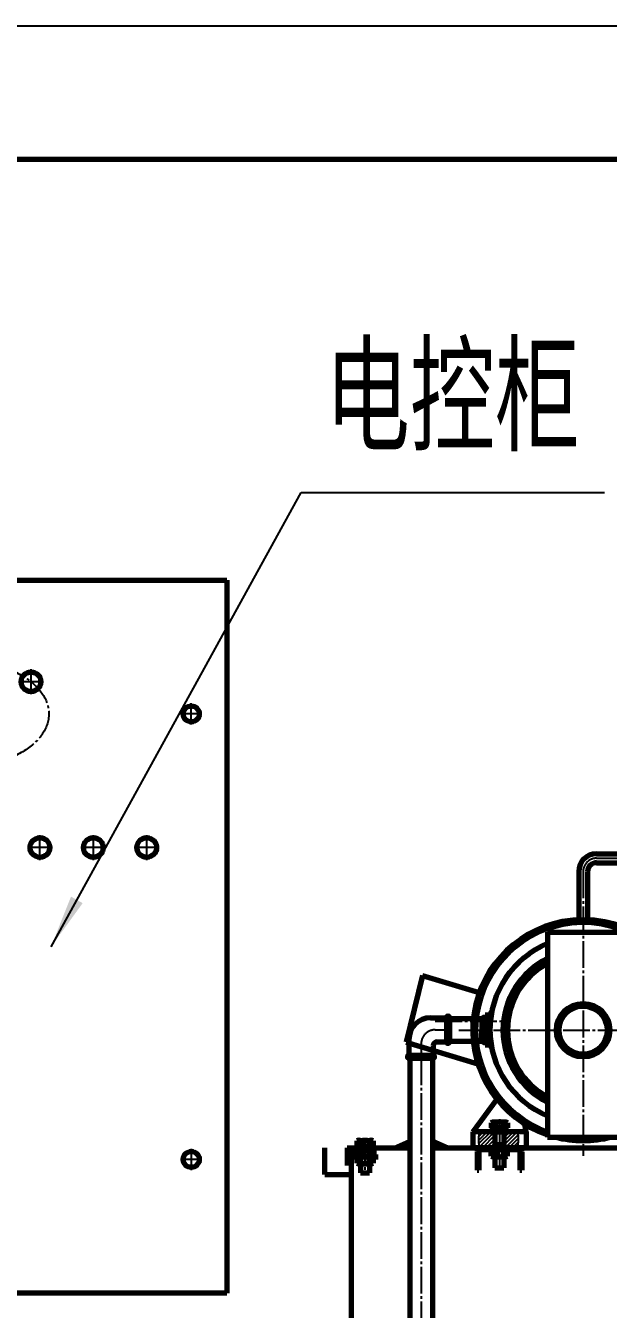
# Model space of a CAD drawing. Header units: millimetres. Extents: x -6300 to 6300, y -4455 to 4455.
# Drawn here: x 2080 to 2734, y 3014 to 4455 of the extents above; entities that cross this region are included whole.
import ezdxf

# ---------------------------------------------------------------- set-up
doc = ezdxf.new("R2010")
doc.units = ezdxf.units.MM
doc.linetypes.add('EB_DASH', pattern=[6, 3, -3])
doc.linetypes.add('EB_DASHDOT', pattern=[39, 30, -3, 3, -3])
for name, color, linetype, lineweight in [('CAXA0', 7, 'Continuous', 70), ('CAXA1', 1, 'EB_DASHDOT', 25), ('CAXA2', 6, 'EB_DASH', 25), ('CAXA3', 2, 'Continuous', 25), ('CAXA4', 3, 'Continuous', 25), ('CAXA5', 4, 'Continuous', 25)]:
    doc.layers.add(name, color=color, linetype=linetype, lineweight=lineweight)
doc.styles.add('标准', font='', dxfattribs={"width": 0.667})
doc.styles.get('标准').set_extended_font_data('SimSun')

# ---------------------------------------------------------------- blocks, each defined once
blk = doc.blocks.new('CAXBLOCK0', base_point=(6150, -4305))
at = {"layer": 'CAXA0', "linetype": 'Continuous', "lineweight": 70}
blk.add_line((6150, 4305), (-5550, 4305), dxfattribs=at)
at = {"layer": 'CAXA3', "linetype": 'Continuous', "lineweight": 25}
blk.add_line((-6300, 4455), (6300, 4455), dxfattribs=at)
blk = doc.blocks.new('CAXBLOCK120', base_point=(2552.7, 3328.2))
at = {"layer": 'CAXA0', "linetype": 'Continuous', "lineweight": 70}
for p, q in [((2534.9, 3341.7), (2552.7, 3341.7)), ((2552.7, 3341.7), (2552.7, 3314.6)), ((2556.2, 3341.7), (2556.2, 3314.6)), ((2510.6, 3317.4), (2510.6, 3299.7)), ((2542.2, 3314.6), (2552.7, 3314.6)), ((2510.6, 3299.7), (2537.7, 3299.7)), ((2537.7, 3310.2), (2537.7, 3299.7)), ((2510.6, 3296.2), (2537.7, 3296.2))]:
    blk.add_line(p, q, dxfattribs=at)
for centre, radius, start, end in [((2554.4, 3341.7), 1.75, 0, 180), ((2534.9, 3317.4), 24.3, 90, 180), ((2542.2, 3310.2), 4.45, 90, 180), ((2554.4, 3314.6), 1.75, 180, 0), ((2510.6, 3297.9), 1.75, 90, 270), ((2537.7, 3297.9), 1.75, 270, 90)]:
    blk.add_arc(centre, radius, start, end, dxfattribs=at)
at = {"layer": 'CAXA1', "linetype": 'EB_DASHDOT', "lineweight": 25}
for p, q in [((2540.2, 3328.2), (2559.2, 3328.2)), ((2524.2, 3312.2), (2524.2, 3296.7))]:
    blk.add_line(p, q, dxfattribs=at)
blk.add_arc((2540.2, 3312.2), 16, 90, 180, dxfattribs=at)
blk = doc.blocks.new('CAXBLOCK119', base_point=(2556.2, 3328.2))
at = {"layer": 'CAXA0', "linetype": 'Continuous', "lineweight": 70}
for p, q in [((2594.4, 3342.3), (2592.5, 3340.9)), ((2594.4, 3342.3), (2596.3, 3342.3)), ((2594.4, 3342.3), (2594.4, 3328.2)), ((2596.3, 3344.9), (2596.3, 3328.2)), ((2596.3, 3344.9), (2601.4, 3344.9)), ((2601.4, 3344.9), (2603.1, 3347.8)), ((2601.4, 3344.9), (2601.4, 3328.2)), ((2603.4, 3347.8), (2603.1, 3347.8)), ((2556.2, 3340.9), (2592.5, 3340.9)), ((2592.5, 3340.9), (2592.5, 3328.2)), ((2592.5, 3315.4), (2592.5, 3328.2)), ((2594.4, 3314), (2594.4, 3328.2)), ((2596.3, 3311.4), (2596.3, 3328.2)), ((2601.4, 3311.4), (2601.4, 3328.2)), ((2556.2, 3315.4), (2592.5, 3315.4)), ((2594.4, 3314), (2592.5, 3315.4)), ((2594.4, 3314), (2596.3, 3314)), ((2596.3, 3311.4), (2601.4, 3311.4)), ((2601.4, 3311.4), (2603.1, 3308.5)), ((2603.4, 3308.5), (2603.1, 3308.5))]:
    blk.add_line(p, q, dxfattribs=at)
for centre, radius, start, end in [((2706.2, 3328.2), 104.6, 112.481, 247.519), ((2609.4, 3342.9), 8, 142.1211, 205.6245), ((2630.9, 3328.2), 29.5, 172.5861, 180), ((2630.9, 3328.2), 29.5, 180, 187.4139), ((2609.4, 3313.4), 8, 180, 217.8789)]:
    blk.add_arc(centre, radius, start, end, dxfattribs=at)
at = {"layer": 'CAXA3', "linetype": 'Continuous', "lineweight": 25}
for p, q in [((2592.5, 3340.9), (2596.3, 3340.9)), ((2592.5, 3315.4), (2596.3, 3315.4))]:
    blk.add_line(p, q, dxfattribs=at)
at = {"layer": 'CAXA1', "linetype": 'EB_DASHDOT', "lineweight": 25}
blk.add_blockref('CAXBLOCK120', (2552.7, 3328.2), dxfattribs=at)
blk = doc.blocks.new('CAXBLOCK128', base_point=(2388.1, 844))
at = {"layer": 'CAXA0', "color": 0, "linetype": 'Continuous', "lineweight": 25}
for p, q in [((2505.6, 3195.7), (2502.2, 3199.2)), ((2509.9, 3195.7), (2505.2, 3200.5)), ((2511.4, 3198.5), (2508.1, 3201.8)), ((2511.4, 3202.7), (2511, 3203.1)), ((2543.8, 3195.7), (2537, 3202.6)), ((2539.6, 3195.7), (2537, 3198.4)), ((2548.1, 3195.7), (2543.4, 3200.4)), ((2497.2, 3195.7), (2496.4, 3196.5)), ((2501.4, 3195.7), (2499.3, 3197.8)), ((2552.3, 3195.7), (2551.1, 3196.9))]:
    blk.add_line(p, q, dxfattribs=at)
blk = doc.blocks.new('CAXBLOCK129', base_point=(2388.1, 844))
at = {"layer": 'CAXA0', "color": 0, "linetype": 'Continuous', "lineweight": 25}
for p, q in [((2499.7, 3195.7), (2503.9, 3199.9)), ((2504, 3195.7), (2511.4, 3203.2)), ((2508.2, 3195.7), (2511.4, 3198.9)), ((2537, 3199), (2539.9, 3202)), ((2537.9, 3195.7), (2542.8, 3200.7)), ((2542.2, 3195.7), (2545.8, 3199.3)), ((2546.4, 3195.7), (2548.7, 3198)), ((2495.5, 3195.7), (2496.2, 3196.5)), ((2550.7, 3195.7), (2551.6, 3196.7))]:
    blk.add_line(p, q, dxfattribs=at)
blk = doc.blocks.new('CAXBLOCK130', base_point=(2612.2, 3185.7))
at = {"layer": 'CAXA0', "linetype": 'Continuous', "lineweight": 70}
for p, q in [((2603, 3186.5), (2603, 3193)), ((2605.3, 3193.7), (2619.1, 3193.7)), ((2605.3, 3185.7), (2619.1, 3185.7)), ((2607.6, 3193), (2607.6, 3186.5)), ((2616.8, 3193), (2616.8, 3186.5)), ((2621.4, 3186.5), (2621.4, 3193))]:
    blk.add_line(p, q, dxfattribs=at)
for centre, radius, start, end in [((2605.3, 3189.7), 4.02, 54.97, 125.03), ((2605.3, 3189.8), 4.02, 234.97, 305.03), ((2612.2, 3178.7), 15, 72.0661, 107.9339), ((2612.2, 3200.7), 15, 252.0661, 287.9339), ((2619.1, 3189.7), 4.02, 54.97, 125.03), ((2619.1, 3189.8), 4.02, 234.97, 305.03)]:
    blk.add_arc(centre, radius, start, end, dxfattribs=at)
at = {"layer": 'CAXA1', "linetype": 'EB_DASHDOT', "lineweight": 25}
blk.add_line((2612.2, 3185), (2612.2, 3196.7), dxfattribs=at)
blk = doc.blocks.new('CAXBLOCK131', base_point=(2612.2, 3215.7))
at = {"layer": 'CAXA0', "linetype": 'Continuous', "lineweight": 70}
for p, q in [((2619.9, 3218.3), (2604.5, 3218.3)), ((2604.5, 3215.7), (2604.5, 3218.3)), ((2619.9, 3215.7), (2604.5, 3215.7)), ((2611.5, 3215.7), (2611.6, 3216)), ((2611.6, 3216), (2612.2, 3218.3)), ((2612.9, 3215.7), (2613.6, 3218.3)), ((2619.9, 3215.7), (2619.9, 3218.3))]:
    blk.add_line(p, q, dxfattribs=at)
at = {"layer": 'CAXA1', "linetype": 'EB_DASHDOT', "lineweight": 25}
blk.add_line((2612.2, 3212.7), (2612.2, 3221.3), dxfattribs=at)
blk = doc.blocks.new('CAXBLOCK133', base_point=(2388.1, 844))
at = {"layer": 'CAXA0', "color": 0, "linetype": 'Continuous', "lineweight": 25}
blk.add_line((2602.5, 3213.7), (2604.5, 3215.7), dxfattribs=at)
blk = doc.blocks.new('CAXBLOCK134', base_point=(2388.1, 844))
at = {"layer": 'CAXA0', "color": 0, "linetype": 'Continuous', "lineweight": 25}
blk.add_line((2619.5, 3213.7), (2621.5, 3215.7), dxfattribs=at)
blk = doc.blocks.new('CAXBLOCK132', base_point=(2612.2, 3213.7))
at = {"layer": 'CAXA0', "linetype": 'Continuous', "lineweight": 70}
for p, q in [((2622.2, 3215.7), (2602.2, 3215.7)), ((2602.2, 3215.7), (2602.2, 3213.7)), ((2602.2, 3213.7), (2622.2, 3213.7)), ((2606.7, 3215.7), (2606.7, 3213.7)), ((2617.7, 3213.7), (2617.7, 3215.7)), ((2622.2, 3213.7), (2622.2, 3215.7))]:
    blk.add_line(p, q, dxfattribs=at)
at = {"layer": 'CAXA1', "color": 1, "linetype": 'EB_DASHDOT', "lineweight": 25}
blk.add_line((2612.2, 3210.7), (2612.2, 3218.7), dxfattribs=at)
at = {"layer": 'CAXA5', "linetype": 'Continuous', "lineweight": 25}
for name in ['CAXBLOCK133', 'CAXBLOCK134']:
    blk.add_blockref(name, (2388.1, 844), dxfattribs=at)
blk = doc.blocks.new('CAXBLOCK135', base_point=(2388.1, 844))
at = {"layer": 'CAXA0', "color": 0, "linetype": 'Continuous', "lineweight": 25}
for p, q in [((2588.9, 3204.3), (2598.3, 3213.7)), ((2589.2, 3200.4), (2602.5, 3213.7)), ((2589.3, 3208.9), (2594, 3213.7)), ((2590, 3196.9), (2606.8, 3213.7)), ((2617.2, 3207.1), (2623.7, 3213.7)), ((2617.2, 3211.4), (2619.5, 3213.7)), ((2617.2, 3202.9), (2628, 3213.7)), ((2617.2, 3198.6), (2632.2, 3213.7)), ((2593, 3195.7), (2607.2, 3209.9)), ((2597.2, 3195.7), (2607.2, 3205.6)), ((2601.5, 3195.7), (2607.2, 3201.4)), ((2618.5, 3195.7), (2633.1, 3210.3)), ((2622.7, 3195.7), (2633.2, 3206.1)), ((2626.9, 3195.7), (2633, 3201.8)), ((2605.7, 3195.7), (2607.2, 3197.1)), ((2631.2, 3195.7), (2632.6, 3197.1))]:
    blk.add_line(p, q, dxfattribs=at)
blk = doc.blocks.new('CAXBLOCK136', base_point=(2612.2, 3218.3))
at = {"layer": 'CAXA0', "linetype": 'Continuous', "lineweight": 70}
for p, q in [((2603, 3223.9), (2603, 3218.3)), ((2603, 3218.3), (2621.4, 3218.3)), ((2605.3, 3224.7), (2619.1, 3224.7)), ((2607.2, 3218.3), (2617.2, 3218.3)), ((2607.2, 3218.3), (2607.2, 3173.3)), ((2607.6, 3223.9), (2607.6, 3218.3)), ((2616.8, 3223.9), (2616.8, 3218.3)), ((2617.2, 3218.3), (2617.2, 3173.3)), ((2621.4, 3223.9), (2621.4, 3218.3)), ((2607.2, 3199.3), (2617.2, 3199.3)), ((2607.2, 3173.3), (2617.2, 3173.3))]:
    blk.add_line(p, q, dxfattribs=at)
for centre, radius, start, end in [((2605.3, 3220.6), 4.02, 54.97, 125.03), ((2612.2, 3209.7), 15, 72.0661, 107.9339), ((2619.1, 3220.6), 4.02, 54.97, 125.03)]:
    blk.add_arc(centre, radius, start, end, dxfattribs=at)
at = {"layer": 'CAXA1', "linetype": 'EB_DASHDOT', "lineweight": 25}
blk.add_line((2612.2, 3227.7), (2612.2, 3170.3), dxfattribs=at)
at = {"layer": 'CAXA3', "linetype": 'Continuous', "lineweight": 25}
for p, q in [((2607.9, 3199.3), (2607.2, 3206.8)), ((2607.9, 3199.3), (2607.9, 3173.3)), ((2617.2, 3206.8), (2616.4, 3199.3)), ((2616.4, 3199.3), (2616.4, 3173.3))]:
    blk.add_line(p, q, dxfattribs=at)
blk = doc.blocks.new('CAXBLOCK146', base_point=(2461.2, 3185.7))
at = {"layer": 'CAXA0', "linetype": 'Continuous', "lineweight": 70}
for p, q in [((2452, 3185), (2452, 3178.5)), ((2468.1, 3185.7), (2454.3, 3185.7)), ((2456.6, 3178.5), (2456.6, 3185)), ((2465.8, 3178.5), (2465.8, 3185)), ((2470.4, 3185), (2470.4, 3178.5)), ((2468.1, 3177.7), (2454.3, 3177.7))]:
    blk.add_line(p, q, dxfattribs=at)
for centre, radius, start, end in [((2454.3, 3181.7), 4.02, 54.97, 125.03), ((2461.2, 3170.7), 15, 72.0661, 107.9339), ((2468.1, 3181.7), 4.02, 54.97, 125.03), ((2454.3, 3181.8), 4.02, 234.97, 305.03), ((2461.2, 3192.7), 15, 252.0661, 287.9339), ((2468.1, 3181.8), 4.02, 234.97, 305.03)]:
    blk.add_arc(centre, radius, start, end, dxfattribs=at)
at = {"layer": 'CAXA1', "linetype": 'EB_DASHDOT', "lineweight": 25}
blk.add_line((2461.2, 3186.5), (2461.2, 3174.7), dxfattribs=at)
blk = doc.blocks.new('CAXBLOCK148', base_point=(2388.1, 844))
at = {"layer": 'CAXA0', "color": 0, "linetype": 'Continuous', "lineweight": 25}
for p, q in [((2466.7, 3196.6), (2467.8, 3197.7)), ((2470, 3195.7), (2471.2, 3196.9))]:
    blk.add_line(p, q, dxfattribs=at)
blk = doc.blocks.new('CAXBLOCK149', base_point=(2388.1, 844))
at = {"layer": 'CAXA0', "color": 0, "linetype": 'Continuous', "lineweight": 25}
blk.add_line((2453.1, 3195.7), (2455.1, 3197.7), dxfattribs=at)
blk = doc.blocks.new('CAXBLOCK147', base_point=(2461.2, 3195.7))
at = {"layer": 'CAXA0', "linetype": 'Continuous', "lineweight": 70}
for p, q in [((2451.2, 3197.7), (2471.2, 3197.7)), ((2451.2, 3195.7), (2451.2, 3197.7)), ((2471.2, 3195.7), (2451.2, 3195.7)), ((2455.7, 3195.7), (2455.7, 3197.7)), ((2466.7, 3197.7), (2466.7, 3195.7)), ((2471.2, 3197.7), (2471.2, 3195.7))]:
    blk.add_line(p, q, dxfattribs=at)
at = {"layer": 'CAXA1', "color": 1, "linetype": 'EB_DASHDOT', "lineweight": 25}
blk.add_line((2461.2, 3192.7), (2461.2, 3200.7), dxfattribs=at)
at = {"layer": 'CAXA5', "linetype": 'Continuous', "lineweight": 25}
for name in ['CAXBLOCK149', 'CAXBLOCK148']:
    blk.add_blockref(name, (2388.1, 844), dxfattribs=at)
blk = doc.blocks.new('CAXBLOCK150', base_point=(2461.2, 3197.7))
at = {"layer": 'CAXA0', "linetype": 'Continuous', "lineweight": 70}
for p, q in [((2452, 3203.4), (2452, 3197.7)), ((2454.3, 3204.1), (2468.1, 3204.1)), ((2456.6, 3203.4), (2456.6, 3197.7)), ((2465.8, 3203.4), (2465.8, 3197.7)), ((2470.4, 3203.4), (2470.4, 3197.7)), ((2452, 3197.7), (2470.4, 3197.7)), ((2456.2, 3197.7), (2466.2, 3197.7)), ((2456.2, 3197.7), (2456.2, 3167.7)), ((2456.2, 3193.2), (2466.2, 3193.2)), ((2466.2, 3197.7), (2466.2, 3167.7)), ((2456.2, 3167.7), (2466.2, 3167.7))]:
    blk.add_line(p, q, dxfattribs=at)
for centre, radius, start, end in [((2454.3, 3200.1), 4.02, 54.97, 125.03), ((2461.2, 3189.1), 15, 72.0661, 107.9339), ((2468.1, 3200.1), 4.02, 54.97, 125.03)]:
    blk.add_arc(centre, radius, start, end, dxfattribs=at)
at = {"layer": 'CAXA1', "linetype": 'EB_DASHDOT', "lineweight": 25}
blk.add_line((2461.2, 3207.1), (2461.2, 3164.7), dxfattribs=at)
at = {"layer": 'CAXA3', "linetype": 'Continuous', "lineweight": 25}
for p, q in [((2456.2, 3197.7), (2456.9, 3193.2)), ((2456.9, 3193.2), (2456.9, 3167.7)), ((2466.2, 3197.7), (2465.4, 3193.2)), ((2465.4, 3193.2), (2465.4, 3167.7))]:
    blk.add_line(p, q, dxfattribs=at)
blk = doc.blocks.new('CAXBLOCK156', base_point=(2388.1, 844))
at = {"layer": 'CAXA0', "color": 0, "linetype": 'Continuous', "lineweight": 25}
for p, q in [((2451.2, 3189.6), (2457.3, 3195.7)), ((2451.2, 3193.9), (2453.1, 3195.7)), ((2451.6, 3185.7), (2461.6, 3195.7)), ((2455.8, 3185.7), (2465.8, 3195.7)), ((2460, 3185.7), (2470, 3195.7)), ((2464.3, 3185.7), (2471.2, 3192.6)), ((2468.5, 3185.7), (2471.2, 3188.4))]:
    blk.add_line(p, q, dxfattribs=at)
blk = doc.blocks.new('CAXBLOCK157', base_point=(2388.1, 844))
at = {"layer": 'CAXA0', "color": 0, "linetype": 'Continuous', "lineweight": 25}
for p, q in [((2460.5, 3185.7), (2451.2, 3195)), ((2456.2, 3185.7), (2451.2, 3190.8)), ((2452, 3185.7), (2451.2, 3186.6)), ((2464.7, 3185.7), (2454.7, 3195.7)), ((2469, 3185.7), (2459, 3195.7)), ((2471.2, 3187.8), (2463.2, 3195.7)), ((2471.2, 3192), (2467.5, 3195.7))]:
    blk.add_line(p, q, dxfattribs=at)
blk = doc.blocks.new('CAXBLOCK160', base_point=(2388.1, 844))
at = {"layer": 'CAXA0', "color": 0, "linetype": 'Continuous', "lineweight": 25}
for p, q in [((2456.2, 3185.7), (2446.2, 3195.7)), ((2452, 3185.7), (2446.2, 3191.6)), ((2447.8, 3185.7), (2446.2, 3187.3)), ((2460.5, 3185.7), (2450.5, 3195.7)), ((2464.7, 3185.7), (2454.7, 3195.7)), ((2469, 3185.7), (2459, 3195.7)), ((2471.2, 3187.8), (2463.2, 3195.7)), ((2471.2, 3192), (2467.5, 3195.7))]:
    blk.add_line(p, q, dxfattribs=at)
blk = doc.blocks.new('CAXBLOCK161', base_point=(2388.1, 844))
at = {"layer": 'CAXA0', "color": 0, "linetype": 'Continuous', "lineweight": 25}
for p, q in [((2446.2, 3188.9), (2453.1, 3195.7)), ((2446.2, 3193.1), (2448.8, 3195.7)), ((2447.3, 3185.7), (2457.3, 3195.7)), ((2451.6, 3185.7), (2461.6, 3195.7)), ((2455.8, 3185.7), (2465.8, 3195.7)), ((2460, 3185.7), (2470, 3195.7)), ((2464.3, 3185.7), (2471.2, 3192.6)), ((2468.5, 3185.7), (2471.2, 3188.4))]:
    blk.add_line(p, q, dxfattribs=at)
blk = doc.blocks.new('CAXBLOCK118', base_point=(2506.2, 2615.7))
at = {"layer": 'CAXA0', "linetype": 'Continuous', "lineweight": 70}
for p, q in [((2721.2, 3525.7), (2861.6, 3525.7)), ((2721.2, 3515.7), (2861.6, 3515.7)), ((2701.2, 3505.7), (2701.2, 3451.6)), ((2711.2, 3505.7), (2711.2, 3451.6)), ((2666.2, 3437.7), (2746.2, 3437.7)), ((2666.2, 3437.7), (2666.2, 3207.7)), ((2525.7, 3389.1), (2507.4, 3314.1)), ((2525.7, 3389.1), (2589.6, 3369.9)), ((2507.4, 3314.1), (2588.1, 3289.8)), ((2511.4, 3295.7), (2511.4, 2967.3)), ((2537, 3295.7), (2537, 2967)), ((2582.2, 3213.7), (2609.2, 3250.4)), ((2642.2, 3213.7), (2582.2, 3213.7)), ((2582.2, 3213.7), (2582.2, 3195.7)), ((2642.2, 3213.7), (2640.6, 3222.4)), ((2642.2, 3213.7), (2642.2, 3195.7)), ((2494.6, 3195.7), (2511.4, 3203.3)), ((2553.8, 3195.7), (2537, 3203.3)), ((2666.2, 3207.7), (2746.2, 3207.7)), ((2416.2, 3165.7), (2416.2, 3195.7)), ((2441.2, 3195.7), (2511.4, 3195.7)), ((2441.2, 3195.7), (2441.2, 3175.7)), ((2446.2, 2695.7), (2446.2, 3195.7)), ((2446.2, 3185.7), (2476.2, 3185.7)), ((2451.2, 3195.7), (2451.2, 3185.7)), ((2471.2, 3195.7), (2471.2, 3185.7)), ((2537, 3195.7), (2881.6, 3195.7)), ((2642.2, 3195.7), (2582.2, 3195.7)), ((2587.2, 3190.7), (2587.2, 3170.7)), ((2589.2, 3190.7), (2589.2, 3170.7)), ((2592.2, 3195.7), (2632.2, 3195.7)), ((2592.2, 3193.7), (2632.2, 3193.7)), ((2635.2, 3190.7), (2635.2, 3170.7)), ((2637.2, 3190.7), (2637.2, 3170.7)), ((2587.2, 3170.7), (2589.2, 3170.7)), ((2635.2, 3170.7), (2637.2, 3170.7)), ((2416.2, 3165.7), (2446.2, 3165.7))]:
    blk.add_line(p, q, dxfattribs=at)
for radius in [30, 27]:
    blk.add_circle((2706.2, 3327.7), radius, dxfattribs=at)
for centre, radius, start, end in [((2721.2, 3505.7), 20, 90, 180), ((2721.2, 3505.7), 10, 90, 180), ((2706.2, 3327.7), 124, 100.6893, 251.1809), ((2706.2, 3327.7), 120.7, 100.9809, 250.6539), ((2706.2, 3327.7), 120.7, 289.3461, 101.888), ((2706.2, 3327.7), 124, 288.8191, 100.6893), ((2706.2, 3327.7), 90, 116.3878, 243.6122), ((2706.2, 3327.7), 84.9, 118.0943, 241.9057), ((2706.2, 3327.7), 124, 255.4074, 284.5926), ((2706.2, 3327.7), 120.7, 263.6273, 276.3727), ((2592.2, 3190.7), 5, 90, 180), ((2592.2, 3190.7), 3, 90, 180), ((2632.2, 3190.7), 5, 0, 90), ((2632.2, 3190.7), 3, 0, 90)]:
    blk.add_arc(centre, radius, start, end, dxfattribs=at)
at = {"layer": 'CAXA1', "linetype": 'EB_DASHDOT', "lineweight": 25}
for p, q in [((2721.2, 3520.7), (2861.6, 3520.7)), ((2706.2, 3505.7), (2706.2, 3186.6)), ((2540.2, 3337.7), (2624.6, 3337.7)), ((2566.6, 3327.7), (2844.4, 3327.7)), ((2524.2, 3296.2), (2524.2, 2812.8))]:
    blk.add_line(p, q, dxfattribs=at)
blk.add_arc((2721.2, 3505.7), 15, 90, 180, dxfattribs=at)
at = {"layer": 'CAXA3', "linetype": 'Continuous', "lineweight": 25}
for points, knots in [([(2590.3, 3195.7), (2589.7, 3197.6), (2588.4, 3203.4), (2589.2, 3209.6), (2590.2, 3213.7)], [0, 0, 0, 0, 6.036705, 18.245321, 18.245321, 18.245321, 18.245321]), ([(2632.8, 3213.7), (2633.1, 3210.5), (2633.3, 3204.5), (2632.9, 3198.5), (2632.4, 3195.7)], [0, 0, 0, 0, 9.424925, 18.052125, 18.052125, 18.052125, 18.052125])]:
    blk.add_open_spline(points, degree=3, knots=knots, dxfattribs=at)
at = {"layer": 'CAXA0', "linetype": 'Continuous', "lineweight": 70}
for name, p in [('CAXBLOCK119', (2556.2, 3328.2)), ('CAXBLOCK136', (2612.2, 3218.3)), ('CAXBLOCK132', (2612.2, 3213.7)), ('CAXBLOCK131', (2612.2, 3215.7)), ('CAXBLOCK147', (2461.2, 3195.7)), ('CAXBLOCK150', (2461.2, 3197.7)), ('CAXBLOCK146', (2461.2, 3185.7)), ('CAXBLOCK130', (2612.2, 3185.7))]:
    blk.add_blockref(name, p, dxfattribs=at)
at = {"layer": 'CAXA5', "linetype": 'Continuous', "lineweight": 25}
for name in ['CAXBLOCK135', 'CAXBLOCK129', 'CAXBLOCK128', 'CAXBLOCK160', 'CAXBLOCK161', 'CAXBLOCK156', 'CAXBLOCK157']:
    blk.add_blockref(name, (2388.1, 844), dxfattribs=at)
blk = doc.blocks.new('CAXBLOCK165', base_point=(1706.2, 3032.7))
at = {"layer": 'CAXA0', "linetype": 'Continuous', "lineweight": 70}
blk.add_hatch(color=7, dxfattribs=at).paths.add_polyline_path([(1715.2, 3693.4), (1714.7, 3693.4), (1709.7, 3693.4), (1709.2, 3693.4), (1709.2, 3694.4), (1709.7, 3694.4), (1714.7, 3694.4), (1715.2, 3694.4)], flags=0)
for p, q in [((1706.2, 3032.7), (1706.2, 3832.7)), ((1706.2, 3084.7), (1706.2, 3832.7)), ((1706.2, 3832.7), (2306.2, 3832.7)), ((2306.2, 3832.7), (2306.2, 3032.7)), ((1726.7, 3619.4), (1726.7, 3813.7)), ((1706.2, 3768.2), (1706.2, 3757.3)), ((1706.2, 3768.2), (1706.2, 3757.3)), ((2306.2, 3032.7), (1706.2, 3032.7))]:
    blk.add_line(p, q, dxfattribs=at)
at = {"layer": 'CAXA0', "color": 7, "linetype": 'Continuous', "lineweight": 70}
for p, q in [((1707.7, 3602.9), (1707.7, 3831.2)), ((1707.7, 3831.2), (1731.4, 3831.2)), ((1720.2, 3613.3), (1720.2, 3820.2)), ((1720.2, 3820.2), (1829.9, 3820.2)), ((1731.4, 3831.2), (1832, 3831.2)), ((1728.2, 3620.9), (1728.2, 3812.2)), ((1728.2, 3812.2), (1829, 3812.2)), ((1728.2, 3792.7), (1829, 3792.7)), ((1739.8, 3770.2), (1744.2, 3778)), ((1744.2, 3778), (1753.1, 3778)), ((1748.7, 3755.2), (1748.7, 3785.2)), ((1748.7, 3781), (1748.7, 3759.5)), ((1748.7, 3762.2), (1748.7, 3778.2)), ((1757.6, 3770.2), (1753.1, 3778)), ((1708.7, 3762.7), (1707.7, 3762.7)), ((1708.7, 3762.7), (1708.7, 3747.7)), ((1763.7, 3770.2), (1733.7, 3770.2)), ((1760.6, 3770.2), (1736.8, 3770.2)), ((1739.8, 3770.2), (1744.2, 3762.5)), ((1756.7, 3770.2), (1740.7, 3770.2)), ((1744.2, 3762.5), (1753.1, 3762.5)), ((1757.6, 3770.2), (1753.1, 3762.5)), ((1715.7, 3747.7), (1708.7, 3747.7)), ((1708.7, 3747.7), (1708.7, 3737.7)), ((1709.7, 3747.7), (1709.7, 3756.2)), ((1709.7, 3756.2), (1718.1, 3756.2)), ((1714.7, 3750.9), (1714.7, 3751.2)), ((1714.7, 3751.2), (1718.1, 3751.2)), ((1714.7, 3747.7), (1714.7, 3750.9)), ((1715.7, 3737.7), (1715.7, 3747.7)), ((1718.1, 3756.2), (1718.1, 3751.2)), ((1708.7, 3737.7), (1708.7, 3707.7)), ((1720.2, 3737.7), (1708.7, 3737.7)), ((1708.7, 3682.7), (1708.7, 3707.7)), ((1720.2, 3707.7), (1708.7, 3707.7)), ((1715.7, 3707.7), (1715.7, 3697.7)), ((1715.7, 3697.7), (1708.7, 3697.7)), ((1709.2, 3694.4), (1709.2, 3693.4)), ((1715.2, 3694.4), (1709.2, 3694.4)), ((1715.2, 3693.4), (1709.2, 3693.4)), ((1709.7, 3697.7), (1709.7, 3694.4)), ((1709.7, 3693.4), (1709.7, 3691.4)), ((1714.7, 3691.4), (1709.7, 3691.4)), ((1714.7, 3697.7), (1714.7, 3694.4)), ((1714.7, 3693.4), (1714.7, 3691.4)), ((1715.2, 3694.4), (1715.2, 3693.4)), ((1708.7, 3682.7), (1707.7, 3682.7))]:
    blk.add_line(p, q, dxfattribs=at)
at = {"layer": 'CAXA0', "color": 1, "linetype": 'Continuous', "lineweight": 70}
blk.add_line((1916.2, 3519.5), (1916.2, 3501.1), dxfattribs=at)
at = {"layer": 'CAXA0', "color": 7, "linetype": 'Continuous', "lineweight": 70}
for radius in [10, 7.71, 5.5, 4.25, 4.19]:
    blk.add_circle((1748.7, 3770.2), radius, dxfattribs=at)
at = {"layer": 'CAXA0', "linetype": 'Continuous', "lineweight": 70}
for centre, radius in [((2006.2, 3742.7), 11), ((1926.2, 3718.7), 11), ((2086.2, 3718.7), 11), ((2266.2, 3682.7), 9), ((1966.2, 3627.8), 11), ((2046.2, 3627.8), 11), ((1796.2, 3532.7), 11), ((1856.2, 3532.7), 11), ((1916.2, 3532.7), 11), ((1976.2, 3532.7), 11), ((2036.2, 3532.7), 11), ((2096.2, 3532.7), 11), ((2156.2, 3532.7), 11), ((2216.2, 3532.7), 11), ((2266.2, 3182.7), 9)]:
    blk.add_circle(centre, radius, dxfattribs=at)
at = {"layer": 'CAXA0', "color": 7, "linetype": 'Continuous', "lineweight": 70}
for start, end in [(35.5679, 324.4321), (324.4321, 35.5679)]:
    blk.add_arc((1738.7, 3807.7), 2.46, start, end, dxfattribs=at)
at = {"layer": 'CAXA1', "linetype": 'EB_DASHDOT', "lineweight": 25}
for p, q in [((1744.7, 3807.7), (1732.7, 3807.7)), ((1738.7, 3801.7), (1738.7, 3813.7)), ((1713.2, 3762.7), (1691.2, 3762.7)), ((1713.2, 3762.7), (1691.2, 3762.7)), ((1926.2, 3704.7), (1926.2, 3732.7)), ((2086.2, 3704.7), (2086.2, 3732.7)), ((1723.2, 3722.7), (1705.7, 3722.7)), ((2100.2, 3718.7), (2072.2, 3718.7)), ((2266.2, 3670.7), (2266.2, 3694.7)), ((2278.2, 3682.7), (2254.2, 3682.7)), ((1966.2, 3613.8), (1966.2, 3641.8)), ((2046.2, 3613.8), (2046.2, 3641.8)), ((1796.2, 3518.7), (1796.2, 3546.7)), ((1856.2, 3518.7), (1856.2, 3546.7)), ((1916.2, 3518.7), (1916.2, 3546.7)), ((2036.2, 3518.7), (2036.2, 3546.7)), ((2096.2, 3518.7), (2096.2, 3546.7)), ((2156.2, 3518.7), (2156.2, 3546.7)), ((2216.2, 3518.7), (2216.2, 3546.7)), ((1782.2, 3532.7), (1810.2, 3532.7)), ((1842.2, 3532.7), (1870.2, 3532.7)), ((1962.2, 3532.7), (1990.2, 3532.7)), ((2050.2, 3532.7), (2022.2, 3532.7)), ((2110.2, 3532.7), (2082.2, 3532.7)), ((2170.2, 3532.7), (2142.2, 3532.7)), ((2230.2, 3532.7), (2202.2, 3532.7)), ((2266.2, 3194.7), (2266.2, 3170.7)), ((2278.2, 3182.7), (2254.2, 3182.7))]:
    blk.add_line(p, q, dxfattribs=at)
at = {"layer": 'CAXA1', "color": 1, "linetype": 'EB_DASHDOT', "lineweight": 25}
blk.add_line((1712.2, 3685.9), (1712.2, 3763.2), dxfattribs=at)
blk.add_ellipse((2006.2, 3682.7), major_axis=(100, 0), ratio=0.6, dxfattribs=at)
at = {"layer": 'CAXA2', "color": 6, "linetype": 'EB_DASH', "lineweight": 25}
for p, q in [((1832.5, 3831.2), (2304.7, 3831.2)), ((2304.7, 3831.2), (2304.7, 3034.2)), ((1726.7, 3813.7), (1829.2, 3813.7)), ((1732.7, 3807.7), (1744.7, 3807.7)), ((1726.2, 3618.9), (1726.2, 3792.7)), ((1728.2, 3792.7), (1726.2, 3792.7)), ((1727.7, 3620.4), (1727.7, 3791.2)), ((1728.2, 3791.2), (1727.7, 3791.2)), ((1728.2, 3791.2), (1829, 3791.2)), ((1708.7, 3747.7), (1707.7, 3747.7)), ((1709.7, 3697.7), (1709.7, 3747.7)), ((1714.7, 3737.7), (1714.7, 3747.7)), ((1714.7, 3707.7), (1714.7, 3737.7)), ((1715.7, 3737.7), (1715.7, 3707.7)), ((1726.7, 3737.7), (1720.2, 3737.7)), ((1714.7, 3707.7), (1714.7, 3697.8)), ((1726.7, 3707.7), (1720.2, 3707.7)), ((1708.7, 3697.7), (1707.7, 3697.7)), ((1707.7, 3034.2), (1707.7, 3602.9)), ((2304.7, 3034.2), (1706.2, 3034.2))]:
    blk.add_line(p, q, dxfattribs=at)
at = {"layer": 'CAXA3', "color": 7, "linetype": 'Continuous', "lineweight": 70}
for centre, radius, start, end in [((1738.7, 3807.7), 3, 48.1897, 190), ((1738.7, 3807.7), 3, 270, 311.8103), ((1738.7, 3807.7), 3, 311.8103, 48.1897), ((1748.7, 3770.2), 5, 350, 270), ((1748.7, 3770.2), 5, 90, 10)]:
    blk.add_arc(centre, radius, start, end, dxfattribs=at)
at = {"layer": 'CAXA3', "linetype": 'Continuous', "lineweight": 25}
blk.add_open_spline([(1832.4, 3832.7), (1831.5, 3829), (1826.9, 3807), (1830.7, 3764.9), (1832.4, 3712.9), (1821.3, 3647.4), (1760.9, 3655.3), (1732.4, 3624.1), (1713.7, 3607.2), (1706.2, 3601.8)], degree=3, knots=[0, 0, 0, 0, 11.543517, 67.882937, 124.222356, 180.561775, 227.759071, 274.956367, 302.932351, 302.932351, 302.932351, 302.932351], dxfattribs=at)
blk = doc.blocks.new('*D206')
at = {"layer": 'CAXA4', "linetype": 'Continuous', "lineweight": 25}
blk.add_hatch(color=0, dxfattribs=at).paths.add_polyline_path([(2108.7, 3421.4), (2144.2, 3470.3), (2131.1, 3477.6)], flags=0)
at = {"layer": 'CAXA4', "color": 0, "linetype": 'Continuous', "lineweight": 25}
for p, q in [((2108.7, 3421.4), (2389.4, 3931)), ((2389.4, 3931), (2730.2, 3931))]:
    blk.add_line(p, q, dxfattribs=at)
at = {"layer": 'CAXA4', "color": 0, "linetype": 'Continuous', "lineweight": 25, "insert": (2416.1, 4093.6), "char_height": 105, "attachment_point": 1, "style": '标准'}
blk.add_mtext('\\fSimSun|b0|i0|p34;电控柜', dxfattribs=at)

msp = doc.modelspace()

# ---------------------------------------------------------------- block references
at = {"layer": 'CAXA0'}
for name, p in [('CAXBLOCK0', (6150, -4305)), ('CAXBLOCK165', (1706.2, 3032.7)), ('CAXBLOCK118', (2506.2, 2615.7))]:
    msp.add_blockref(name, p, dxfattribs=at)
at = {"layer": 'CAXA4'}
msp.add_blockref('*D206', (0, 0), dxfattribs=at)

doc.saveas('drawing.dxf')
